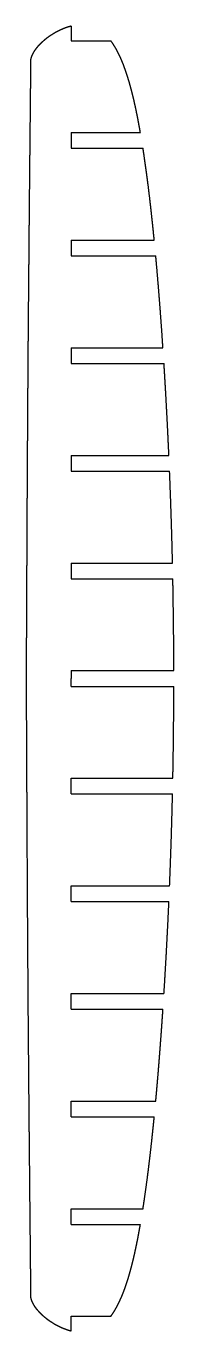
# Model space of a CAD drawing. Header units: metres. Extents: x 36 to 71, y -158 to 158.
import ezdxf

# ---------------------------------------------------------------- set-up
doc = ezdxf.new("R2010")
doc.units = ezdxf.units.M

msp = doc.modelspace()

# ---------------------------------------------------------------- linework, layer by layer
for p, q in [((46.44, 154.1, 197), (55.96, 154.1, 197)), ((46.44, 131.9, 197), (63.1, 131.9, 197)), ((46.44, 128.1, 197), (63.73, 128.1, 197)), ((46.44, 105.9, 197), (66.45, 105.9, 197)), ((46.44, 102.1, 197), (66.81, 102.1, 197)), ((46.44, 79.9, 197), (68.55, 79.9, 197)), ((46.44, 76.1, 197), (68.79, 76.1, 197)), ((46.44, 53.9, 197), (69.98, 53.9, 197)), ((46.44, 50.1, 197), (70.14, 50.1, 197)), ((46.44, 27.9, 197), (70.85, 27.9, 197)), ((46.44, 24.1, 197), (70.93, 24.1, 197)), ((46.44, 1.9, 197), (71.17, 1.9, 197)), ((46.44, -1.9, 197), (71.17, -1.9, 197)), ((46.44, -24.1, 197), (70.93, -24.1, 197)), ((46.44, -27.9, 197), (70.85, -27.9, 197)), ((46.44, -50.1, 197), (70.15, -50.1, 197)), ((46.44, -53.9, 197), (69.98, -53.9, 197)), ((46.44, -76.1, 197), (68.79, -76.1, 197)), ((46.44, -79.9, 197), (68.55, -79.9, 197)), ((46.44, -102.1, 197), (66.81, -102.1, 197)), ((46.44, -105.9, 197), (66.45, -105.9, 197)), ((46.44, -128.1, 197), (63.73, -128.1, 197)), ((46.44, -131.9, 197), (63.1, -131.9, 197)), ((46.44, -154.1, 197), (55.97, -154.1, 197))]:
    msp.add_line(p, q)
for points, knots in [([(46.44, 157.63, 197), (46.4, 157.62, 197), (46.36, 157.6, 197), (46.32, 157.59, 197), (46.28, 157.58, 197), (46.24, 157.57, 197), (46.2, 157.56, 197), (46.15, 157.55, 197), (45.58, 157.39, 197), (45.05, 157.21, 197), (44.53, 157.01, 197), (44.01, 156.79, 197), (43.51, 156.56, 197), (43.01, 156.3, 197), (42.53, 156.03, 197), (41.56, 155.44, 197), (41.07, 155.11, 197), (40.6, 154.78, 197), (40.14, 154.42, 197), (39.69, 154.05, 197), (39.26, 153.65, 197), (38.85, 153.24, 197), (38.26, 152.58, 197), (38.06, 152.35, 197), (37.87, 152.11, 197), (37.69, 151.87, 197), (37.51, 151.61, 197), (37.35, 151.36, 197), (37.2, 151.09, 197), (36.99, 150.67, 197), (36.93, 150.52, 197), (36.86, 150.37, 197), (36.8, 150.22, 197), (36.75, 150.07, 197), (36.71, 149.91, 197), (36.67, 149.75, 197), (36.64, 149.59, 197)], [0, 0, 0, 0, 0, 0, 0, 0, 0, 0.025614, 0.025614, 0.025614, 0.025614, 0.025614, 0.025614, 0.025614, 0.3632, 0.3632, 0.3632, 0.3632, 0.3632, 0.3632, 0.3632, 0.715942, 0.715942, 0.715942, 0.715942, 0.715942, 0.715942, 0.715942, 0.900874, 0.900874, 0.900874, 0.900874, 0.900874, 0.900874, 0.900874, 1, 1, 1, 1, 1, 1, 1, 1, 1]), ([(63.1, 131.9, 197), (62.99, 132.56, 197), (62.87, 133.23, 197), (62.75, 133.89, 197), (62.62, 134.55, 197), (62.5, 135.21, 197), (62.37, 135.87, 197), (62.23, 136.53, 197), (61.95, 137.92, 197), (61.79, 138.64, 197), (61.63, 139.37, 197), (61.46, 140.09, 197), (61.29, 140.81, 197), (61.11, 141.53, 197), (60.93, 142.25, 197), (60.64, 143.29, 197), (60.55, 143.61, 197), (60.46, 143.93, 197), (60.37, 144.24, 197), (60.28, 144.55, 197), (60.19, 144.85, 197), (60.1, 145.15, 197), (59.91, 145.73, 197), (59.82, 146.02, 197), (59.73, 146.31, 197), (59.63, 146.58, 197), (59.54, 146.86, 197), (59.44, 147.13, 197), (59.35, 147.39, 197), (58.94, 148.5, 197), (58.6, 149.35, 197), (58.24, 150.18, 197), (57.86, 151.01, 197), (57.45, 151.82, 197), (57, 152.61, 197), (56.51, 153.37, 197), (55.96, 154.1, 197)], [0, 0, 0, 0, 0, 0, 0, 0, 0, 0.210164, 0.210164, 0.210164, 0.210164, 0.210164, 0.210164, 0.210164, 0.441476, 0.441476, 0.441476, 0.441476, 0.441476, 0.441476, 0.441476, 0.547296, 0.547296, 0.547296, 0.547296, 0.547296, 0.547296, 0.547296, 0.653116, 0.653116, 0.653116, 0.653116, 0.653116, 0.653116, 0.653116, 1, 1, 1, 1, 1, 1, 1, 1, 1]), ([(36.64, 149.59, 197), (36.64, 149.59, 197), (36.64, 149.59, 197), (36.64, 149.59, 197), (36.64, 149.59, 197), (36.64, 149.59, 197), (36.64, 149.59, 197), (36.64, 149.59, 197), (36.64, 149.59, 197), (36.64, 149.59, 197), (36.64, 149.58, 197), (36.64, 149.58, 197), (36.64, 149.57, 197), (36.64, 149.57, 197), (36.64, 149.56, 197), (36.64, 149.55, 197), (36.64, 149.54, 197), (36.64, 149.52, 197), (36.64, 149.51, 197), (36.64, 149.5, 197), (36.64, 149.48, 197), (36.64, 149.46, 197), (36.64, 149.4, 197), (36.63, 149.36, 197), (36.63, 149.32, 197), (36.63, 149.28, 197), (36.63, 149.24, 197), (36.63, 149.2, 197), (36.63, 149.16, 197), (36.63, 149.04, 197), (36.63, 148.96, 197), (36.63, 148.88, 197), (36.63, 148.8, 197), (36.63, 148.72, 197), (36.63, 148.64, 197), (36.63, 148.56, 197), (36.62, 148.32, 197), (36.62, 148.16, 197), (36.62, 148, 197), (36.62, 147.85, 197), (36.62, 147.69, 197), (36.62, 147.53, 197), (36.61, 147.37, 197), (36.61, 146.97, 197), (36.61, 146.73, 197), (36.61, 146.48, 197), (36.6, 146.24, 197), (36.6, 145.99, 197), (36.6, 145.75, 197), (36.6, 145.5, 197), (36.59, 144.74, 197), (36.58, 144.22, 197), (36.58, 143.7, 197), (36.57, 143.19, 197), (36.57, 142.67, 197), (36.56, 142.15, 197), (36.56, 141.63, 197), (36.55, 140.77, 197), (36.55, 140.41, 197), (36.54, 140.04, 197), (36.54, 139.66, 197), (36.53, 139.27, 197), (36.53, 138.87, 197), (36.53, 138.45, 197), (36.52, 137.6, 197), (36.51, 137.16, 197), (36.51, 136.71, 197), (36.5, 136.25, 197), (36.5, 135.77, 197), (36.49, 135.28, 197), (36.49, 134.78, 197), (36.47, 132.88, 197), (36.46, 131.49, 197), (36.44, 130.1, 197), (36.43, 128.71, 197), (36.41, 127.32, 197), (36.4, 125.92, 197), (36.39, 124.53, 197), (36.35, 120.61, 197), (36.32, 118.07, 197), (36.3, 115.54, 197), (36.28, 113, 197), (36.25, 110.47, 197), (36.23, 107.93, 197), (36.21, 105.39, 197), (36.17, 100.63, 197), (36.15, 98.39, 197), (36.13, 96.16, 197), (36.11, 93.92, 197), (36.09, 91.69, 197), (36.07, 89.46, 197), (36.05, 87.22, 197), (36.02, 83.72, 197), (36.01, 82.45, 197), (36, 81.19, 197), (35.99, 79.92, 197), (35.99, 78.65, 197), (35.98, 77.38, 197), (35.97, 76.12, 197), (35.95, 73.58, 197), (35.94, 72.31, 197), (35.93, 71.04, 197), (35.92, 69.78, 197), (35.91, 68.51, 197), (35.9, 67.24, 197), (35.9, 65.97, 197), (35.86, 60.64, 197), (35.84, 56.57, 197), (35.81, 52.5, 197), (35.79, 48.44, 197), (35.77, 44.37, 197), (35.74, 40.3, 197), (35.72, 36.23, 197), (35.7, 30.42, 197), (35.69, 28.68, 197), (35.68, 26.94, 197), (35.67, 25.21, 197), (35.66, 23.47, 197), (35.65, 21.73, 197), (35.65, 19.99, 197), (35.64, 17.68, 197), (35.63, 17.13, 197), (35.63, 16.59, 197), (35.63, 16.06, 197), (35.63, 15.54, 197), (35.62, 15.03, 197), (35.62, 14.53, 197), (35.62, 13.61, 197), (35.62, 13.16, 197), (35.61, 12.72, 197), (35.61, 12.28, 197), (35.61, 11.84, 197), (35.61, 11.4, 197), (35.61, 10.95, 197), (35.6, 9.86, 197), (35.6, 9.21, 197), (35.6, 8.56, 197), (35.59, 7.91, 197), (35.59, 7.26, 197), (35.59, 6.61, 197), (35.58, 5.97, 197), (35.58, 4.99, 197), (35.58, 4.66, 197), (35.58, 4.34, 197), (35.58, 4.01, 197), (35.57, 3.68, 197), (35.57, 3.36, 197), (35.57, 3.03, 197), (35.57, 2.55, 197), (35.57, 2.39, 197), (35.57, 2.23, 197), (35.57, 2.08, 197), (35.57, 1.92, 197), (35.57, 1.77, 197), (35.56, 1.61, 197), (35.56, 1.36, 197), (35.56, 1.26, 197), (35.56, 1.16, 197), (35.56, 1.06, 197), (35.56, 0.96, 197), (35.56, 0.86, 197), (35.56, 0.76, 197), (35.56, 0.61, 197), (35.56, 0.56, 197), (35.56, 0.5, 197), (35.56, 0.45, 197), (35.56, 0.39, 197), (35.56, 0.34, 197), (35.56, 0.28, 197), (35.56, 0.2, 197), (35.56, 0.18, 197), (35.56, 0.15, 197), (35.56, 0.13, 197), (35.56, 0.1, 197), (35.56, 0.08, 197), (35.56, 0.06, 197), (35.56, 0.03, 197), (35.56, 0.02, 197), (35.56, 0.01, 197), (35.56, 0.01, 197), (35.56, 0, 197), (35.56, 0, 197), (35.56, 0, 197), (35.56, 0, 197), (35.56, 0, 197), (35.56, 0, 197), (35.56, 0, 197), (35.56, 0, 197), (35.56, 0, 197), (35.56, 0, 197), (35.56, -0.01, 197), (35.56, -0.01, 197), (35.56, -0.02, 197), (35.56, -0.02, 197), (35.56, -0.03, 197), (35.56, -0.04, 197), (35.56, -0.05, 197), (35.56, -0.08, 197), (35.56, -0.1, 197), (35.56, -0.12, 197), (35.56, -0.14, 197), (35.56, -0.16, 197), (35.56, -0.19, 197), (35.56, -0.22, 197), (35.56, -0.28, 197), (35.56, -0.31, 197), (35.56, -0.35, 197), (35.56, -0.39, 197), (35.56, -0.43, 197), (35.56, -0.48, 197), (35.56, -0.52, 197), (35.56, -0.63, 197), (35.56, -0.69, 197), (35.56, -0.75, 197), (35.56, -0.81, 197), (35.56, -0.88, 197), (35.56, -0.96, 197), (35.56, -1.03, 197), (35.56, -1.27, 197), (35.56, -1.43, 197), (35.56, -1.59, 197), (35.57, -1.74, 197), (35.57, -1.9, 197), (35.57, -2.06, 197), (35.57, -2.22, 197), (35.57, -2.62, 197), (35.57, -2.86, 197), (35.57, -3.11, 197), (35.57, -3.35, 197), (35.57, -3.6, 197), (35.57, -3.84, 197), (35.58, -4.09, 197), (35.58, -4.85, 197), (35.58, -5.37, 197), (35.58, -5.89, 197), (35.59, -6.4, 197), (35.59, -6.92, 197), (35.59, -7.44, 197), (35.59, -7.96, 197), (35.6, -8.82, 197), (35.6, -9.18, 197), (35.6, -9.55, 197), (35.6, -9.93, 197), (35.6, -10.32, 197), (35.61, -10.72, 197), (35.61, -11.14, 197), (35.61, -11.99, 197), (35.61, -12.43, 197), (35.61, -12.88, 197), (35.62, -13.34, 197), (35.62, -13.82, 197), (35.62, -14.31, 197), (35.62, -14.81, 197), (35.63, -16.71, 197), (35.64, -18.1, 197), (35.64, -19.49, 197), (35.65, -20.88, 197), (35.66, -22.27, 197), (35.66, -23.66, 197), (35.67, -25.06, 197), (35.69, -28.98, 197), (35.7, -31.52, 197), (35.71, -34.05, 197), (35.73, -36.59, 197), (35.74, -39.12, 197), (35.75, -41.66, 197), (35.77, -44.19, 197), (35.79, -48.96, 197), (35.8, -51.2, 197), (35.82, -53.43, 197), (35.83, -55.66, 197), (35.84, -57.9, 197), (35.86, -60.13, 197), (35.87, -62.36, 197), (35.9, -65.87, 197), (35.9, -67.13, 197), (35.91, -68.4, 197), (35.92, -69.67, 197), (35.93, -70.94, 197), (35.94, -72.2, 197), (35.95, -73.47, 197), (35.97, -76.01, 197), (35.98, -77.27, 197), (35.98, -78.54, 197), (35.99, -79.81, 197), (36, -81.08, 197), (36.01, -82.34, 197), (36.02, -83.61, 197), (36.07, -88.95, 197), (36.1, -93.02, 197), (36.13, -97.08, 197), (36.17, -101.15, 197), (36.21, -105.22, 197), (36.24, -109.29, 197), (36.28, -113.36, 197), (36.34, -119.16, 197), (36.35, -120.9, 197), (36.37, -122.64, 197), (36.39, -124.38, 197), (36.4, -126.12, 197), (36.42, -127.86, 197), (36.44, -129.6, 197), (36.46, -131.91, 197), (36.47, -132.46, 197), (36.47, -133, 197), (36.48, -133.53, 197), (36.48, -134.05, 197), (36.49, -134.56, 197), (36.49, -135.05, 197), (36.5, -135.98, 197), (36.51, -136.42, 197), (36.51, -136.87, 197), (36.51, -137.31, 197), (36.52, -137.75, 197), (36.52, -138.19, 197), (36.53, -138.64, 197), (36.54, -139.73, 197), (36.54, -140.38, 197), (36.55, -141.03, 197), (36.56, -141.68, 197), (36.56, -142.33, 197), (36.57, -142.98, 197), (36.58, -143.62, 197), (36.59, -144.6, 197), (36.59, -144.93, 197), (36.59, -145.25, 197), (36.6, -145.58, 197), (36.6, -145.91, 197), (36.6, -146.23, 197), (36.61, -146.56, 197), (36.61, -147.04, 197), (36.61, -147.2, 197), (36.61, -147.36, 197), (36.62, -147.51, 197), (36.62, -147.67, 197), (36.62, -147.82, 197), (36.62, -147.98, 197), (36.62, -148.23, 197), (36.62, -148.33, 197), (36.63, -148.43, 197), (36.63, -148.53, 197), (36.63, -148.63, 197), (36.63, -148.73, 197), (36.63, -148.83, 197), (36.63, -148.98, 197), (36.63, -149.03, 197), (36.63, -149.09, 197), (36.63, -149.14, 197), (36.63, -149.2, 197), (36.63, -149.25, 197), (36.63, -149.31, 197), (36.64, -149.39, 197), (36.64, -149.41, 197), (36.64, -149.44, 197), (36.64, -149.46, 197), (36.64, -149.49, 197), (36.64, -149.51, 197), (36.64, -149.53, 197), (36.64, -149.56, 197), (36.64, -149.57, 197), (36.64, -149.57, 197), (36.64, -149.57, 197), (36.64, -149.58, 197), (36.64, -149.58, 197), (36.64, -149.58, 197), (36.64, -149.59, 197), (36.64, -149.59, 197), (36.64, -149.59, 197), (36.64, -149.59, 197), (36.64, -149.59, 197), (36.64, -149.59, 197), (36.64, -149.59, 197), (36.64, -149.59, 197)], [0, 0, 0, 0, 0, 0, 0, 0, 0, 0.001628, 0.001628, 0.001628, 0.001628, 0.001628, 0.001628, 0.001628, 0.003277, 0.003277, 0.003277, 0.003277, 0.003277, 0.003277, 0.003277, 0.004926, 0.004926, 0.004926, 0.004926, 0.004926, 0.004926, 0.004926, 0.007716, 0.007716, 0.007716, 0.007716, 0.007716, 0.007716, 0.007716, 0.013202, 0.013202, 0.013202, 0.013202, 0.013202, 0.013202, 0.013202, 0.023782, 0.023782, 0.023782, 0.023782, 0.023782, 0.023782, 0.023782, 0.040241, 0.040241, 0.040241, 0.040241, 0.040241, 0.040241, 0.040241, 0.074897, 0.074897, 0.074897, 0.074897, 0.074897, 0.074897, 0.074897, 0.098136, 0.098136, 0.098136, 0.098136, 0.098136, 0.098136, 0.098136, 0.121368, 0.121368, 0.121368, 0.121368, 0.121368, 0.121368, 0.121368, 0.184697, 0.184697, 0.184697, 0.184697, 0.184697, 0.184697, 0.184697, 0.300074, 0.300074, 0.300074, 0.300074, 0.300074, 0.300074, 0.300074, 0.401734, 0.401734, 0.401734, 0.401734, 0.401734, 0.401734, 0.401734, 0.459416, 0.459416, 0.459416, 0.459416, 0.459416, 0.459416, 0.459416, 0.517103, 0.517103, 0.517103, 0.517103, 0.517103, 0.517103, 0.517103, 0.702213, 0.702213, 0.702213, 0.702213, 0.702213, 0.702213, 0.702213, 0.781394, 0.781394, 0.781394, 0.781394, 0.781394, 0.781394, 0.781394, 0.807021, 0.807021, 0.807021, 0.807021, 0.807021, 0.807021, 0.807021, 0.830419, 0.830419, 0.830419, 0.830419, 0.830419, 0.830419, 0.830419, 0.86477, 0.86477, 0.86477, 0.86477, 0.86477, 0.86477, 0.86477, 0.882076, 0.882076, 0.882076, 0.882076, 0.882076, 0.882076, 0.882076, 0.890353, 0.890353, 0.890353, 0.890353, 0.890353, 0.890353, 0.890353, 0.895619, 0.895619, 0.895619, 0.895619, 0.895619, 0.895619, 0.895619, 0.898595, 0.898595, 0.898595, 0.898595, 0.898595, 0.898595, 0.898595, 0.900127, 0.900127, 0.900127, 0.900127, 0.900127, 0.900127, 0.900127, 0.900921, 0.900921, 0.900921, 0.900921, 0.900921, 0.900921, 0.900921, 0.901668, 0.901668, 0.901668, 0.901668, 0.901668, 0.901668, 0.901668, 0.902321, 0.902321, 0.902321, 0.902321, 0.902321, 0.902321, 0.902321, 0.902975, 0.902975, 0.902975, 0.902975, 0.902975, 0.902975, 0.902975, 0.903575, 0.903575, 0.903575, 0.903575, 0.903575, 0.903575, 0.903575, 0.904174, 0.904174, 0.904174, 0.904174, 0.904174, 0.904174, 0.904174, 0.905315, 0.905315, 0.905315, 0.905315, 0.905315, 0.905315, 0.905315, 0.90709, 0.90709, 0.90709, 0.90709, 0.90709, 0.90709, 0.90709, 0.910827, 0.910827, 0.910827, 0.910827, 0.910827, 0.910827, 0.910827, 0.913333, 0.913333, 0.913333, 0.913333, 0.913333, 0.913333, 0.913333, 0.915839, 0.915839, 0.915839, 0.915839, 0.915839, 0.915839, 0.915839, 0.922668, 0.922668, 0.922668, 0.922668, 0.922668, 0.922668, 0.922668, 0.93511, 0.93511, 0.93511, 0.93511, 0.93511, 0.93511, 0.93511, 0.946074, 0.946074, 0.946074, 0.946074, 0.946074, 0.946074, 0.946074, 0.952295, 0.952295, 0.952295, 0.952295, 0.952295, 0.952295, 0.952295, 0.958517, 0.958517, 0.958517, 0.958517, 0.958517, 0.958517, 0.958517, 0.978482, 0.978482, 0.978482, 0.978482, 0.978482, 0.978482, 0.978482, 0.987023, 0.987023, 0.987023, 0.987023, 0.987023, 0.987023, 0.987023, 0.989787, 0.989787, 0.989787, 0.989787, 0.989787, 0.989787, 0.989787, 0.992311, 0.992311, 0.992311, 0.992311, 0.992311, 0.992311, 0.992311, 0.996016, 0.996016, 0.996016, 0.996016, 0.996016, 0.996016, 0.996016, 0.997883, 0.997883, 0.997883, 0.997883, 0.997883, 0.997883, 0.997883, 0.998775, 0.998775, 0.998775, 0.998775, 0.998775, 0.998775, 0.998775, 0.999343, 0.999343, 0.999343, 0.999343, 0.999343, 0.999343, 0.999343, 0.999664, 0.999664, 0.999664, 0.999664, 0.999664, 0.999664, 0.999664, 0.99983, 0.99983, 0.99983, 0.99983, 0.99983, 0.99983, 0.99983, 0.999895, 0.999895, 0.999895, 0.999895, 0.999895, 0.999895, 0.999895, 1, 1, 1, 1, 1, 1, 1, 1, 1]), ([(66.45, 105.9, 197), (66.3, 107.38, 197), (66.15, 108.86, 197), (66, 110.34, 197), (65.84, 111.81, 197), (65.68, 113.29, 197), (65.51, 114.77, 197), (65.34, 116.24, 197), (65, 119.02, 197), (64.83, 120.32, 197), (64.66, 121.62, 197), (64.49, 122.92, 197), (64.31, 124.21, 197), (64.12, 125.51, 197), (63.93, 126.81, 197), (63.73, 128.1, 197)], [0, 0, 0, 0, 0, 0, 0, 0, 0, 0.531515, 0.531515, 0.531515, 0.531515, 0.531515, 0.531515, 0.531515, 1, 1, 1, 1, 1, 1, 1, 1, 1]), ([(68.55, 79.9, 197), (68.54, 80.05, 197), (68.53, 80.21, 197), (68.52, 80.36, 197), (68.5, 80.52, 197), (68.49, 80.67, 197), (68.48, 80.83, 197), (68.47, 80.98, 197), (68.31, 83.48, 197), (68.14, 85.81, 197), (67.97, 88.15, 197), (67.8, 90.48, 197), (67.61, 92.82, 197), (67.42, 95.15, 197), (67.22, 97.48, 197), (66.99, 100.1, 197), (66.97, 100.39, 197), (66.94, 100.67, 197), (66.91, 100.96, 197), (66.89, 101.24, 197), (66.86, 101.53, 197), (66.84, 101.81, 197), (66.81, 102.1, 197)], [0, 0, 0, 0, 0, 0, 0, 0, 0, 0.055743, 0.055743, 0.055743, 0.055743, 0.055743, 0.055743, 0.055743, 0.897074, 0.897074, 0.897074, 0.897074, 0.897074, 0.897074, 0.897074, 1, 1, 1, 1, 1, 1, 1, 1, 1]), ([(69.98, 53.9, 197), (69.89, 55.91, 197), (69.8, 57.92, 197), (69.7, 59.94, 197), (69.6, 61.95, 197), (69.5, 63.96, 197), (69.39, 65.97, 197), (69.28, 67.98, 197), (69.12, 70.76, 197), (69.07, 71.52, 197), (69.03, 72.29, 197), (68.98, 73.05, 197), (68.94, 73.81, 197), (68.89, 74.58, 197), (68.84, 75.34, 197), (68.79, 76.1, 197)], [0, 0, 0, 0, 0, 0, 0, 0, 0, 0.724349, 0.724349, 0.724349, 0.724349, 0.724349, 0.724349, 0.724349, 1, 1, 1, 1, 1, 1, 1, 1, 1]), ([(71.17, 1.9, 197), (71.16, 3.92, 197), (71.16, 5.94, 197), (71.15, 7.96, 197), (71.13, 9.98, 197), (71.11, 12, 197), (71.09, 14.02, 197), (71.06, 16.04, 197), (71.02, 18.82, 197), (71.01, 19.57, 197), (71, 20.33, 197), (70.99, 21.08, 197), (70.97, 21.84, 197), (70.96, 22.59, 197), (70.95, 23.35, 197), (70.93, 24.1, 197)], [0, 0, 0, 0, 0, 0, 0, 0, 0, 0.728057, 0.728057, 0.728057, 0.728057, 0.728057, 0.728057, 0.728057, 1, 1, 1, 1, 1, 1, 1, 1, 1]), ([(70.93, -24.1, 197), (70.95, -23.31, 197), (70.96, -22.53, 197), (70.98, -21.74, 197), (70.99, -20.95, 197), (71, -20.16, 197), (71.02, -19.38, 197), (71.03, -18.59, 197), (71.07, -15.82, 197), (71.09, -13.83, 197), (71.11, -11.84, 197), (71.13, -9.85, 197), (71.15, -7.86, 197), (71.16, -5.88, 197), (71.16, -3.89, 197), (71.17, -1.9, 197)], [0, 0, 0, 0, 0, 0, 0, 0, 0, 0.283647, 0.283647, 0.283647, 0.283647, 0.283647, 0.283647, 0.283647, 1, 1, 1, 1, 1, 1, 1, 1, 1]), ([(66.81, -102.1, 197), (66.88, -101.35, 197), (66.95, -100.61, 197), (67.01, -99.86, 197), (67.08, -99.12, 197), (67.14, -98.37, 197), (67.21, -97.63, 197), (67.27, -96.88, 197), (67.43, -95, 197), (67.52, -93.87, 197), (67.61, -92.73, 197), (67.7, -91.6, 197), (67.79, -90.47, 197), (67.88, -89.33, 197), (67.96, -88.2, 197), (68.11, -86.17, 197), (68.18, -85.27, 197), (68.24, -84.38, 197), (68.3, -83.48, 197), (68.37, -82.59, 197), (68.43, -81.69, 197), (68.49, -80.8, 197), (68.55, -79.9, 197)], [0, 0, 0, 0, 0, 0, 0, 0, 0, 0.268896, 0.268896, 0.268896, 0.268896, 0.268896, 0.268896, 0.268896, 0.677463, 0.677463, 0.677463, 0.677463, 0.677463, 0.677463, 0.677463, 1, 1, 1, 1, 1, 1, 1, 1, 1]), ([(63.73, -128.1, 197), (63.75, -127.98, 197), (63.77, -127.85, 197), (63.79, -127.73, 197), (63.8, -127.61, 197), (63.82, -127.48, 197), (63.84, -127.36, 197), (63.86, -127.24, 197), (64.15, -125.33, 197), (64.41, -123.54, 197), (64.65, -121.75, 197), (64.89, -119.96, 197), (65.11, -118.16, 197), (65.33, -116.37, 197), (65.53, -114.57, 197), (65.83, -111.92, 197), (65.92, -111.06, 197), (66.01, -110.2, 197), (66.1, -109.34, 197), (66.19, -108.48, 197), (66.28, -107.62, 197), (66.36, -106.76, 197), (66.45, -105.9, 197)], [0, 0, 0, 0, 0, 0, 0, 0, 0, 0.044613, 0.044613, 0.044613, 0.044613, 0.044613, 0.044613, 0.044613, 0.690847, 0.690847, 0.690847, 0.690847, 0.690847, 0.690847, 0.690847, 1, 1, 1, 1, 1, 1, 1, 1, 1]), ([(55.97, -154.1, 197), (56.25, -153.72, 197), (56.51, -153.33, 197), (56.77, -152.94, 197), (57.01, -152.54, 197), (57.24, -152.13, 197), (57.47, -151.71, 197), (57.68, -151.29, 197), (58.13, -150.38, 197), (58.36, -149.88, 197), (58.58, -149.37, 197), (58.79, -148.86, 197), (58.99, -148.35, 197), (59.19, -147.84, 197), (59.38, -147.32, 197), (59.65, -146.52, 197), (59.75, -146.25, 197), (59.84, -145.96, 197), (59.93, -145.68, 197), (60.03, -145.39, 197), (60.12, -145.09, 197), (60.21, -144.79, 197), (60.41, -144.12, 197), (60.51, -143.75, 197), (60.62, -143.39, 197), (60.72, -143.02, 197), (60.82, -142.65, 197), (60.91, -142.28, 197), (61.01, -141.92, 197), (61.3, -140.75, 197), (61.5, -139.94, 197), (61.68, -139.14, 197), (61.86, -138.33, 197), (62.03, -137.53, 197), (62.2, -136.72, 197), (62.36, -135.91, 197), (62.6, -134.7, 197), (62.67, -134.3, 197), (62.75, -133.9, 197), (62.82, -133.5, 197), (62.89, -133.1, 197), (62.96, -132.7, 197), (63.03, -132.3, 197), (63.1, -131.9, 197)], [0, 0, 0, 0, 0, 0, 0, 0, 0, 0.170145, 0.170145, 0.170145, 0.170145, 0.170145, 0.170145, 0.170145, 0.369086, 0.369086, 0.369086, 0.369086, 0.369086, 0.369086, 0.369086, 0.473514, 0.473514, 0.473514, 0.473514, 0.473514, 0.473514, 0.473514, 0.597673, 0.597673, 0.597673, 0.597673, 0.597673, 0.597673, 0.597673, 0.867356, 0.867356, 0.867356, 0.867356, 0.867356, 0.867356, 0.867356, 1, 1, 1, 1, 1, 1, 1, 1, 1]), ([(36.64, -149.59, 197), (36.67, -149.74, 197), (36.7, -149.89, 197), (36.75, -150.04, 197), (36.79, -150.19, 197), (36.85, -150.33, 197), (36.91, -150.48, 197), (36.97, -150.62, 197), (37.17, -151.03, 197), (37.31, -151.29, 197), (37.47, -151.55, 197), (37.64, -151.8, 197), (37.82, -152.05, 197), (38.01, -152.29, 197), (38.2, -152.52, 197), (38.79, -153.18, 197), (39.2, -153.59, 197), (39.62, -153.99, 197), (40.07, -154.36, 197), (40.52, -154.72, 197), (40.99, -155.06, 197), (41.48, -155.38, 197), (42.49, -156.01, 197), (43.02, -156.31, 197), (43.57, -156.59, 197), (44.12, -156.85, 197), (44.69, -157.08, 197), (45.26, -157.29, 197), (45.85, -157.47, 197), (46.44, -157.63, 197)], [0, 0, 0, 0, 0, 0, 0, 0, 0, 0.00359776, 0.00359776, 0.00359776, 0.00359776, 0.00359776, 0.00359776, 0.00359776, 0.01064006, 0.01064006, 0.01064006, 0.01064006, 0.01064006, 0.01064006, 0.01064006, 0.02411507, 0.02411507, 0.02411507, 0.02411507, 0.02411507, 0.02411507, 0.02411507, 0.03830807, 0.03830807, 0.03830807, 0.03830807, 0.03830807, 0.03830807, 0.03830807, 0.03830807, 0.03830807])]:
    msp.add_open_spline(points, degree=8, knots=knots)
for points, degree in [([(46.44, 157.63, 197), (46.44, 154.1, 197)], 1), ([(46.44, 131.9, 197), (46.44, 128.1, 197)], 1), ([(46.44, 105.9, 197), (46.44, 102.1, 197)], 1), ([(46.44, 79.9, 197), (46.44, 76.1, 197)], 1), ([(46.44, 53.9, 197), (46.44, 50.1, 197)], 1), ([(70.85, 27.9, 197), (70.79, 30.68, 197), (70.72, 33.45, 197), (70.64, 36.23, 197), (70.56, 39, 197), (70.46, 41.78, 197), (70.36, 44.55, 197), (70.26, 47.33, 197), (70.14, 50.1, 197)], 8), ([(46.44, 27.9, 197), (46.44, 24.1, 197)], 1), ([(46.44, 1.9, 197), (46.44, 0, 197)], 1), ([(46.44, -1.9, 197), (46.44, 0, 197)], 1), ([(46.44, -27.9, 197), (46.44, -24.1, 197)], 1), ([(70.15, -50.1, 197), (70.26, -47.33, 197), (70.37, -44.55, 197), (70.46, -41.78, 197), (70.56, -39, 197), (70.64, -36.23, 197), (70.72, -33.45, 197), (70.79, -30.68, 197), (70.85, -27.9, 197)], 8), ([(46.44, -53.9, 197), (46.44, -50.1, 197)], 1), ([(68.79, -76.1, 197), (68.97, -73.33, 197), (69.14, -70.55, 197), (69.3, -67.78, 197), (69.45, -65, 197), (69.59, -62.23, 197), (69.73, -59.45, 197), (69.86, -56.68, 197), (69.98, -53.9, 197)], 8), ([(46.44, -79.9, 197), (46.44, -76.1, 197)], 1), ([(46.44, -105.9, 197), (46.44, -102.1, 197)], 1), ([(46.44, -131.9, 197), (46.44, -128.1, 197)], 1), ([(46.44, -157.63, 197), (46.44, -154.1, 197)], 1)]:
    msp.add_open_spline(points, degree=degree)

doc.saveas('drawing.dxf')
